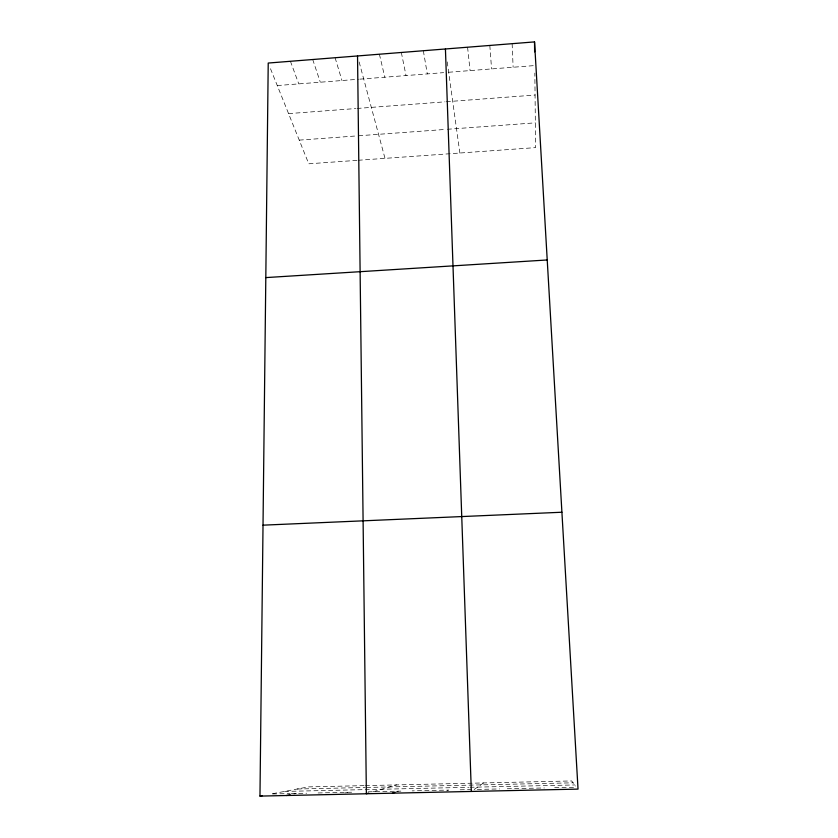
<?xml version="1.0" encoding="UTF-8"?>
<svg xmlns="http://www.w3.org/2000/svg" width="838" height="838" viewBox="0 0 838 838"><rect width="100%" height="100%" fill="white"/><g stroke="black" fill="none" stroke-linecap="round" stroke-linejoin="round"><path stroke-width="0.63" stroke-dasharray="4.19 3.14" d="M483.568 782.933L474.13 789.501L499.584 788.935M446.853 791.051L448.77 790.066L412.181 790.873M394.803 792.381L398.343 791.177M373.277 791.732L396.657 784.902M345.287 792.895L347.561 792.308M293.918 793.963L296.422 793.439M277.273 85.549L358.57 79.243M359.837 79.149L443.627 72.644M448.655 72.257L534.77 65.563M288.565 113.612L355.731 108.552M357.03 108.458L445.009 101.827M446.287 101.733L535.063 95.04M299.239 140.124L357.386 135.861M358.633 135.777L446.036 129.377M447.345 129.282L535.346 122.84M356.946 160.362L308.761 163.798L270.129 67.794M358.214 160.268L535.597 147.624L534.843 73.105M364.048 785.646L308.321 786.903L270.999 794.005L290.063 793.576M365.347 785.615L571.652 780.943L575.654 786.054M297.197 789.019L365.159 787.49M366.447 787.458L573.119 782.818M284.574 791.418L468.693 787.311M469.961 787.28L574.784 784.944M291.341 793.555L306.624 793.209M318.115 792.958L353.992 792.161M368.133 791.847L400.857 791.124M460.177 789.815L471.595 789.564M507.252 788.768L544.396 787.95M554.672 787.72L576.575 787.238M290.43 61.289L298.768 83.884M312.721 59.519L320.326 82.208M335.095 57.738L341.967 80.532M359.146 61.981L384.998 158.361M379.394 54.219L384.81 77.211M401.329 52.48L406.021 75.556M423.337 50.73L427.307 73.912M447.22 61.907L459.863 153.029M467.583 47.221L470.076 70.591M489.821 45.451L491.571 68.925M512.133 43.681L513.128 67.25"/><path stroke-width="1.26" d="M259.969 796.1L268.223 63.049L534.529 41.9L578.031 789.103L259.969 796.1L262.42 795.629M392.446 793.188L394.803 792.381M368.668 793.083L366.363 793.764L357.533 55.957M286.397 795.513L290.158 794.738M265.803 277.598L547.224 259.969M263.017 525.164L561.91 512.238M445.428 48.981L471.333 791.449M534.529 41.9L534.623 51.862"/></g></svg>
